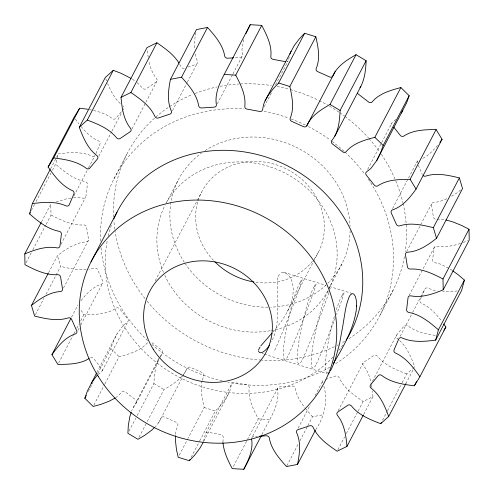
<?xml version="1.0" encoding="UTF-8"?>
<svg xmlns="http://www.w3.org/2000/svg" width="494" height="494" viewBox="0 0 494 494"><rect width="100%" height="100%" fill="white"/><g stroke="black" fill="none" stroke-linecap="round" stroke-linejoin="round"><path stroke-width="0.37" stroke-dasharray="2.47 1.85" d="M222.973 442.062L223.183 437.307A2.575 2.328 27.6 0 0 220.818 434.603L208.307 432.312A2.575 2.328 27.6 0 0 205.405 434.047L203.522 441.414M137.147 415.553L153.893 383.523L154.319 375.866L155.777 367.166L159.179 357.773L131.608 410.928M175.543 434.282L176.08 430.54L177.815 425.47A2.575 2.328 27.6 0 0 176.222 422.333L164.502 417.097A2.575 2.328 27.6 0 0 161.161 418.029L158.673 422.759L155.326 426.674M202.089 380.788C200.527 389.704 202.083 398.819 204.183 407.513L188.146 438.178M277.9 277.752C276.202 299.043 281.512 321.816 271.527 341.836M195.908 32.579L195.068 37.075L194.414 45.917L194.611 49.462M315.709 429.656C324.292 417.195 328.263 400.869 323.817 386.147M289.194 56.934L288.595 59.953A2.575 2.328 27.6 0 1 286.995 61.67M243.709 39.619L241.937 49.517L242.4 54.988A2.575 2.328 27.6 0 1 240.14 57.415L234.28 57.792M52.389 170.294L55.594 164.162L58.36 153.862C69.537 152.405 81.559 151.368 92.112 156.16A2.575 2.328 27.6 0 0 95.311 154.906M202.336 380.065L203.824 375.718A2.575 2.328 27.6 0 0 202.231 372.587L190.511 367.351A2.575 2.328 27.6 0 0 187.17 368.277C182.873 378.299 173.017 384.301 163.977 389.55L146.872 422.259M97.658 373.754L110.835 348.542L113.367 341.41L117.195 333.555L123.136 325.515L127.409 322.162A2.575 2.328 27.6 0 0 127.625 318.821L119.77 308.954A2.575 2.328 27.6 0 0 116.244 308.133C106.797 314.45 94.86 314.604 83.894 314.684L80.324 308.836M278.264 276.412L279.709 273.645M203.67 441.445L228.969 393.057L230.371 389.581L231.414 384.295A2.575 2.328 27.6 0 1 234.317 382.56L246.821 384.857A2.575 2.328 27.6 0 1 249.192 387.562C247.883 398.726 253.274 409.26 258.269 418.863L232.977 467.25M95.885 153.578L99.905 144.242A2.575 2.328 27.6 0 0 98.639 140.994C91.606 137.98 86.005 132.546 81.226 126.692M421.252 297.345L420.104 300.012A2.575 2.328 27.6 0 0 421.37 303.254C429.601 306.718 435.615 313.597 441.173 320.328M421.536 296.678L424.698 289.342A2.575 2.328 27.6 0 1 427.89 288.095L433.423 290.157L437.449 290.978M272.892 332.042C282.148 321.378 290.843 309.096 292.88 294.776C294.01 286.748 292.473 275.646 283.927 272.317A34.605 11.195 71.3 0 0 281.358 272.422L280.543 272.849M261.95 434.547C268.538 420.326 280.049 405.901 277.609 389.266A2.575 2.328 27.6 0 1 279.87 386.839L292.318 386.036A2.575 2.328 27.6 0 1 295.295 388.123C296.357 395.484 300.389 401.931 304.854 407.717M50.524 168.855L56.223 157.95M56.575 157.265L58.36 153.862M31.369 210.506L34.574 204.368M36 201.645L50.962 173.024M41.521 221.886L50.783 204.17L51.005 215.02L46.016 224.56M26.065 262.722L31.406 252.502M32.832 249.773L45.658 225.239M73.933 195.797L88.185 168.54M88.543 167.855L94.959 155.591M98.763 156.326L111.588 131.793M111.947 131.114L122.277 111.354M60.972 244.302L85.555 197.279M48.554 272.737L57.465 255.701L63.547 251.02L71.198 246.352L80.862 242.542L86.518 241.794A2.575 2.328 27.6 0 0 88.488 239.145L86.604 227.289A2.575 2.328 27.6 0 0 83.844 224.943C72.118 225.69 61.145 220.25 51.005 215.02M131.991 128.878L145.526 102.98M145.884 102.301L156.931 81.177M35.364 314.746L43.91 298.388M46.047 294.301L60.657 266.359L57.465 255.701M113.879 179.001L126.884 154.128M63.473 288.07L88.407 240.368M172.412 110.749L187.022 82.807M187.38 82.128L196.995 63.726M71.531 317.21L77.947 304.94M58.601 363.071L73.563 334.444M73.921 333.765L75.347 331.042M76.768 328.312L78.91 324.225M80.689 320.816L83.894 314.684M77.959 330.369L79.386 327.646M80.812 324.922L102.542 283.352M217.249 103.888L232.569 74.588M232.927 73.902L242.19 56.186M166.521 202.484L178.118 180.298M96.892 372.396L117.195 333.555M88.395 391.476L93.026 382.615M102.122 370.938L128.125 321.193M155.202 280.845L201.515 192.252M93.841 405.086L104.53 384.641M104.882 383.962L119.134 356.699C129.453 353.951 140.753 350.814 147.885 342.299M264.185 106.692L272.021 91.699M275.584 84.888L288.058 61.034M133.17 407.525L136.276 403.16L160.149 357.502M160.507 356.822L162.285 353.414A2.575 2.328 27.6 0 0 161.575 350.061L151.442 342.243M128.953 431.231L135.727 418.282M139.036 437.252L146.514 422.938M158.673 422.759L187.17 368.277M179.242 455.215L187.794 438.857M191.135 457.327L199.329 441.655M199.681 440.969L215.359 410.983L220.602 405.475L225.894 398.491L228.969 393.057M205.942 432.966L231.952 383.214M287.44 311.405L313.14 262.246M313.499 261.561L318.494 252.002M367.653 169.405L391.878 123.062M341.891 263.95L329.239 288.156A91.952 83.128 27.6 0 0 285.76 173.456A91.952 83.128 27.6 0 0 166.521 202.54M277.819 388.068L251.81 437.814A2.575 2.328 27.6 0 1 253.86 436.585L257.522 436.35M392.526 208.604L417.467 160.902M298.073 428.23L310.183 405.055M315.172 395.515L323.008 380.522M286.829 465.873L298.228 444.063M300.012 440.66L307.496 426.347M307.848 425.667L312.48 416.806L323.545 414.664M406.661 251.588L431.595 203.886M380.121 314.999L393.125 290.126M338.143 410.78L363.078 363.078M409.156 295.363L434.454 246.975M372.433 381.288L396.663 334.944L404.129 325.997A2.575 2.328 27.6 0 1 407.63 325.595C415.664 331.888 425.989 334.074 435.869 335.475M337.822 449.867L344.59 436.918M346.368 433.516L357.773 411.706M358.125 411.027L363.115 401.486L372.976 396.657L372.433 391.032M400.115 336.365L412.224 313.196M412.583 312.511L424.698 289.342M363.714 414.373L372.976 396.657M382.492 420.277L387.129 411.422M387.481 410.736L401.733 383.48M402.091 382.794L406.723 373.939L412.422 368.808M405.796 383.789L413.991 368.116M300.167 282.42L299.827 282.901A41.095 5.514 -77.1 0 0 285.211 335.377A41.095 5.514 -77.1 0 0 287.841 356.384M313.807 287.249L314.153 286.767M328.133 291.114L327.794 291.596A41.095 5.514 -77.1 0 0 313.177 344.071A41.095 5.514 -77.1 0 0 315.808 365.078M342.114 295.461L341.774 295.943A41.095 5.514 -77.1 0 0 335.784 311.584M160.068 356.532L162.285 353.414M81.072 300.661C86.475 293.714 92.915 286.81 101.56 284.087A2.575 2.328 27.6 0 0 102.696 280.987L97.658 269.743A2.575 2.328 27.6 0 0 94.403 268.106L88.939 269.508M437.604 145.421C432.954 150.528 428.224 156.19 421.654 158.833M412.996 368.296L414.707 366.752C411.107 357.23 407.075 347.103 399.226 340.261M395.805 119.573L392.6 122.092A2.575 2.328 27.6 0 0 392.384 125.433M98.195 374.427L101.4 371.908A2.575 2.328 27.6 0 0 101.616 368.567L93.761 358.7A2.575 2.328 27.6 0 0 90.235 357.878M460.717 189.955L456.462 193.234L450.719 196.729M115.627 397.676L118.122 395.91L121.876 392.051A2.575 2.328 27.6 0 1 125.433 391.995L135.566 399.813A2.575 2.328 27.6 0 1 136.276 403.16M446.842 198.779L439.147 201.713L433.491 202.46A2.575 2.328 27.6 0 0 431.515 205.109L433.399 216.965A2.575 2.328 27.6 0 0 436.165 219.311L441.945 219.324L445.316 219.873M56.088 202.04L66.912 198.712L72.748 197.773M463.255 242.48L467.898 240.615M188.004 67.005L195.933 64.362A2.575 2.328 27.6 0 0 197.409 61.41L195 53.574M325.515 379.411L335.605 376.045A2.575 2.328 27.6 0 1 338.995 377.379C343.793 388.037 353.772 395.064 363.115 401.486M460.457 243.437C452.837 245.87 444.705 247.741 436.715 246.092A2.575 2.328 27.6 0 0 434.035 248.112L432.633 259.77A2.575 2.328 27.6 0 0 434.72 262.666L440.42 264.092L448.923 268.322M457.277 290.923L453.64 291.367L442.717 291.454M86.271 269.736C77.62 270.218 68.999 268.52 60.657 266.359M73.476 197.656L77.502 197.477L83.295 198.162A2.575 2.328 27.6 0 0 85.968 196.143L87.376 184.478A2.575 2.328 27.6 0 0 85.289 181.588C73.692 179.483 64.239 171.684 55.594 164.162M258.269 418.863L269.786 419.554M89.297 109.569L92.897 110.378M93.619 110.539C100.331 111.934 106.945 114.373 112.373 118.653A2.575 2.328 27.6 0 0 115.88 118.257L123.346 109.31A2.575 2.328 27.6 0 0 122.994 105.932M283.927 272.317L325.725 285.304M329.387 286.44L351.388 293.275M262.104 353.519L263.568 353.976M264.302 354.204L327.306 373.804M204.183 407.513L215.359 410.983M406.723 373.939C396.015 369.87 384.641 365.276 377.311 356.051A2.575 2.328 27.6 0 0 373.742 355.569L363.905 362.188A2.575 2.328 27.6 0 0 363.331 365.461C367.783 370.877 370.13 377.651 371.321 384.48M153.893 383.523L163.977 389.55M132.324 79.231L134.911 80.88M450.262 269.076L452.078 270.366M137.165 82.584L142.698 88.198A2.575 2.328 27.6 0 0 146.261 88.685L156.098 82.06A2.575 2.328 27.6 0 0 156.678 78.787C152.405 73.569 150.028 67.091 148.836 60.515M398.67 339.773L397.015 338.316A2.575 2.328 27.6 0 1 396.663 334.944M120.233 103.512C114.268 98.232 110.823 90.723 107.618 83.597M110.835 348.542L119.134 356.699M312.48 416.806L305.28 408.303M75.403 119.073L78.836 123.92M179.668 64.35L181.014 66.875A2.575 2.328 27.6 0 0 184.404 68.203M418.257 165.373L422.351 174.512M105.815 78.855L106.587 80.886M371.476 385.221L371.926 387.444M148.231 57.551L147.237 49.703M342.879 345.034A131.355 118.758 27.6 0 1 338.822 350.407M332.894 357.174A131.355 118.758 27.6 0 1 179.464 377.373A131.355 118.758 27.6 0 1 107.315 240.331M108.272 235.928A131.355 118.758 27.6 0 1 111.947 223.751M417.313 163.261A2.575 2.328 27.6 0 1 418.443 160.161M322.601 382.838A2.575 2.328 27.6 0 1 324.07 379.892M404.432 256.621A149.484 135.146 27.6 0 1 348.394 338.989M344.682 341.255A149.484 135.146 27.6 0 1 340.879 343.404M338.304 344.775A149.484 135.146 27.6 0 1 337.007 345.436M334.376 346.726A149.484 135.146 27.6 0 1 262.055 360.151M261.289 360.095A149.484 135.146 27.6 0 1 146.946 301.007M145.02 298.611A149.484 135.146 27.6 0 1 115.127 231.439M114.799 229.272A149.484 135.146 27.6 0 1 113.855 220.583M113.632 216.965A149.484 135.146 27.6 0 1 192.339 94.552M195.081 93.459A149.484 135.146 27.6 0 1 217.156 86.932M220.102 86.345A149.484 135.146 27.6 0 1 238.849 84.042M240.368 83.961A149.484 135.146 27.6 0 1 271.453 85.567M277.091 86.524A149.484 135.146 27.6 0 1 289.669 89.42M290.367 89.612A149.484 135.146 27.6 0 1 318.642 100.35M319.291 100.665A149.484 135.146 27.6 0 1 327.584 105.068M329.461 106.148A149.484 135.146 27.6 0 1 339.224 112.323M339.816 112.731A149.484 135.146 27.6 0 1 344.509 116.084M345.084 116.516A149.484 135.146 27.6 0 1 368.543 137.98M369.061 138.555A149.484 135.146 27.6 0 1 379.583 151.782M381.331 154.295A149.484 135.146 27.6 0 1 394.879 178.772M395.762 180.841A149.484 135.146 27.6 0 1 402.888 202.725M403.055 203.442A149.484 135.146 27.6 0 1 405.241 251.687M350.116 230.698A91.952 83.128 27.6 0 1 327.868 283.235M326.244 284.81A91.952 83.128 27.6 0 1 270.681 307.169M267.865 307.225A91.952 83.128 27.6 0 1 185.503 264.043M184.33 262.289A91.952 83.128 27.6 0 1 201.33 153.171M205.096 150.584A91.952 83.128 27.6 0 1 298.395 148.391A91.952 83.128 27.6 0 1 350.073 226.129M213.464 260.35A65.677 59.379 27.6 0 1 212.506 177.525A65.677 59.379 27.6 0 1 300.185 177.933A65.677 59.379 27.6 0 1 312.881 260.807M312.418 261.394A65.677 59.379 27.6 0 1 255.182 282.154M368.326 179.168A149.484 135.146 27.6 0 1 334.778 364.251M329.788 367.221A149.484 135.146 27.6 0 1 227.802 382.189M222.201 380.948A149.484 135.146 27.6 0 1 151.874 344.448M147.638 340.576A149.484 135.146 27.6 0 1 101.035 247.63M100.597 241.115A149.484 135.146 27.6 0 1 244.178 108.933M264.086 111.397A149.484 135.146 27.6 0 1 289.027 118.196M291.052 118.943A149.484 135.146 27.6 0 1 305.638 125.223M308.219 126.513A149.484 135.146 27.6 0 1 330.344 140.105M332.079 141.389A149.484 135.146 27.6 0 1 344.262 151.473M344.793 151.954A149.484 135.146 27.6 0 1 364.782 174.178M327.843 290.805A91.952 83.128 27.6 0 1 271.546 330.517M270.181 330.764A91.952 83.128 27.6 0 1 164.039 273.664M163.495 272.392A91.952 83.128 27.6 0 1 165.113 205.177M300.136 282.5A41.095 1.402 -68.4 0 1 294.585 301.568A41.095 1.402 -68.4 0 1 273.849 352.105M314.122 286.847A41.095 1.402 -68.4 0 1 308.565 305.916A41.095 1.402 -68.4 0 1 287.835 356.452M301.828 360.731A41.095 5.514 -77.1 0 1 299.191 339.724A41.095 5.514 -77.1 0 1 313.807 287.267M329.572 288.391A41.095 1.402 -68.4 0 1 329.831 289.503M328.825 292.812A41.095 1.402 -68.4 0 1 315.771 327.732A41.095 1.402 -68.4 0 1 301.815 360.799M328.102 291.194A41.095 1.402 -68.4 0 1 328.331 290.719M342.083 295.542A41.095 1.402 -68.4 0 1 336.531 314.604M335.259 317.951A41.095 1.402 -68.4 0 1 315.802 365.146M327.831 372.075A41.095 5.514 -77.1 0 1 326.003 356.538A41.095 5.514 -77.1 0 1 334.457 316.03"/><path stroke-width="0.74" d="M175.524 435.696L175.45 440.648L176.469 449.589L178.173 457.259L189.35 460.735L194.593 455.221L199.885 448.237L202.96 442.809M258.319 350.759C260.326 356.73 267.97 347.961 269.613 345.139M89.043 358.564C79.837 364.306 68.388 364.306 57.884 364.43L51.938 354.692C58.033 346.14 65.189 337.186 75.557 333.839A2.575 2.328 27.6 0 0 76.687 330.739L71.649 319.488A2.575 2.328 27.6 0 0 68.394 317.852C57.378 321.489 45.565 318.741 34.648 316.104L31.455 305.446C39.891 298.802 49.431 292.152 60.509 291.54A2.575 2.328 27.6 0 0 62.485 288.891L60.601 277.035A2.575 2.328 27.6 0 0 57.835 274.689C46.109 275.436 35.136 269.996 24.996 264.765L24.774 253.916C34.957 249.711 46.133 245.771 57.285 247.908A2.575 2.328 27.6 0 0 59.965 245.889L61.367 234.23A2.575 2.328 27.6 0 0 59.28 231.334C47.69 229.228 38.236 221.429 29.584 213.908L32.351 203.608C43.528 202.157 55.55 201.12 66.11 205.905A2.575 2.328 27.6 0 0 69.302 204.658L73.896 193.988A2.575 2.328 27.6 0 0 72.63 190.746C61.941 186.022 54.612 176.327 48.109 167.003L53.673 157.957C65.017 159.334 77.089 161.198 86.37 168.405A2.575 2.328 27.6 0 0 89.871 168.003L97.337 159.056A2.575 2.328 27.6 0 0 96.985 155.684C87.846 148.725 83.159 137.715 79.293 127.248L87.277 120.061C97.985 124.13 109.359 128.724 116.689 137.95A2.575 2.328 27.6 0 0 120.258 138.431L130.095 131.812A2.575 2.328 27.6 0 0 130.669 128.539C123.599 119.814 121.95 108.186 121.024 97.343L130.885 92.514C140.228 98.936 150.207 105.963 155.005 116.621A2.575 2.328 27.6 0 0 158.395 117.955L169.93 114.108A2.575 2.328 27.6 0 0 171.399 111.162C166.811 101.177 168.392 89.747 170.455 79.336L181.52 77.194C188.912 85.487 196.865 94.533 198.705 105.877A2.575 2.328 27.6 0 0 201.682 107.964L214.13 107.161A2.575 2.328 27.6 0 0 216.391 104.734C214.606 94.058 219.385 83.677 224.214 74.446L250.223 24.7L261.734 25.392L235.731 75.137C240.726 84.74 246.117 95.274 244.808 106.438A2.575 2.328 27.6 0 0 247.179 109.143L259.683 111.44A2.575 2.328 27.6 0 0 262.586 109.705L263.629 104.419L265.031 100.943L294.115 45.763L299.407 38.779L304.65 33.265L315.827 36.741C318.142 47.047 320.526 58.428 316.185 68.53A2.575 2.328 27.6 0 0 317.778 71.667L329.498 76.903A2.575 2.328 27.6 0 0 332.839 75.971C337.136 65.955 346.986 59.953 356.032 54.704L366.116 60.725L340.107 110.477C339.588 120.857 338.686 132.287 331.715 140.586A2.575 2.328 27.6 0 0 332.425 143.939L342.558 151.757A2.575 2.328 27.6 0 0 346.115 151.701C353.247 143.186 364.547 140.049 374.866 137.301L400.875 87.549L409.168 95.713L406.642 102.838L376.805 160.445L370.864 168.485L366.591 171.838A2.575 2.328 27.6 0 0 366.375 175.179L374.23 185.046A2.575 2.328 27.6 0 0 377.756 185.868C387.203 179.55 399.14 179.396 410.106 179.316L416.053 189.06C409.958 197.606 402.801 206.56 392.44 209.913A2.575 2.328 27.6 0 0 391.304 213.013L396.342 224.257A2.575 2.328 27.6 0 0 399.597 225.894C410.613 222.257 422.426 225.005 433.343 227.641L436.535 238.299C428.1 244.944 418.566 251.594 407.482 252.206A2.575 2.328 27.6 0 0 405.512 254.855L407.396 266.711A2.575 2.328 27.6 0 0 410.156 269.057C421.882 268.31 432.855 273.75 442.995 278.98L443.217 289.83C433.034 294.041 421.857 297.981 410.705 295.838A2.575 2.328 27.6 0 0 408.032 297.857L406.624 309.522A2.575 2.328 27.6 0 0 408.711 312.412C420.308 314.517 429.761 322.316 438.406 329.838L435.64 340.138C424.463 341.595 412.441 342.632 401.888 337.84A2.575 2.328 27.6 0 0 398.689 339.094L394.095 349.758A2.575 2.328 27.6 0 0 395.361 353.006C406.049 357.724 413.379 367.425 419.888 376.743L414.324 385.795C402.974 384.412 390.902 382.554 381.627 375.347A2.575 2.328 27.6 0 0 378.12 375.743L370.654 384.69A2.575 2.328 27.6 0 0 371.006 388.068C380.152 395.021 384.832 406.031 388.698 416.504L380.713 423.685C370.006 419.616 358.632 415.022 351.302 405.802A2.575 2.328 27.6 0 0 347.739 405.315L337.902 411.94A2.575 2.328 27.6 0 0 337.322 415.213C344.392 423.938 346.041 435.56 346.967 446.403L337.106 451.232C327.763 444.81 317.784 437.789 312.986 427.125A2.575 2.328 27.6 0 0 309.596 425.797L298.067 429.638A2.575 2.328 27.6 0 0 296.591 432.59C301.179 442.575 299.599 454.005 297.536 464.416L286.477 466.552C279.079 458.259 271.126 449.219 269.286 437.875A2.575 2.328 27.6 0 0 266.309 435.788L259.721 436.208M366.116 60.725C365.801 69.493 364.794 78.527 360.83 86.475L334.821 136.227M355.908 312.115C353.982 323.724 349.314 334.673 343.917 345.059A42.651 0.383 -61.3 0 0 340.267 351.777L337.859 355.921A41.292 1.476 -58.1 0 0 333.574 363.232M452.683 270.792L458.123 274.664L464.416 280.092L461.649 290.392L435.64 340.138M347.27 302.217L349.048 297.11A39.65 8.781 88.9 0 1 351.24 294.171L351.567 293.998M131.2 412.262L129.768 416.917L128.317 425.612L127.884 433.275L137.968 439.296L144.656 435.375L151.806 430.083L154.319 427.65M115.003 398.115L109.322 401.14L100.813 404.388L93.125 406.451L84.832 398.288L87.358 391.162L96.534 373.081M409.168 95.713L383.165 145.458L380.633 152.59L376.805 160.445M258.578 349.789L260.023 347.023M246.018 33.475L250.223 24.7M289.916 53.976L291.04 51.191M222.942 442.741C223.924 451.961 227.895 460.544 232.266 468.608L243.777 469.3C248.612 460.068 253.385 449.694 251.6 439.012M48.109 167.003L74.112 117.257L79.676 108.205L87.858 109.248M53.673 157.957L79.676 108.205M32.351 203.608L50.166 169.535M29.584 213.908L30.301 212.55M79.293 127.248L105.302 77.496L113.287 70.315L121.073 73.303L131.034 78.41M87.277 120.061L113.287 70.315M24.774 253.916L41.163 222.566M121.024 97.343L147.033 47.597L156.894 42.768C165.113 48.406 173.709 54.451 179.001 63.09M130.885 92.514L156.894 42.768M31.455 305.446L48.202 273.417M170.455 79.336L196.464 29.584L207.523 27.448C214.921 35.741 222.874 44.781 224.714 56.125A2.575 2.328 27.6 0 0 227.691 58.212L233.551 57.835M181.52 77.194L207.523 27.448M91.007 261.869L117.016 212.124M51.938 354.692L70.821 318.568M84.832 398.288L86.252 395.564M265.031 100.943L268.106 95.509L273.398 88.525L278.641 83.017L304.65 33.265M356.032 54.704L330.023 104.45C320.983 109.699 311.127 115.701 306.83 125.723A2.575 2.328 27.6 0 1 303.489 126.649L291.769 121.413A2.575 2.328 27.6 0 1 290.176 118.282C294.517 108.174 292.133 96.793 289.817 86.487L315.827 36.741M306.83 125.723L335.327 71.241M189.35 460.735L190.06 459.371M243.777 469.3L261.233 435.906M410.106 179.316L436.116 129.57C425.149 129.65 413.212 129.805 403.765 136.122A2.575 2.328 27.6 0 1 400.239 135.3L393.767 127.174M416.053 189.06L442.062 139.308L436.116 129.57M297.536 464.416L315.351 430.336M433.343 227.641L459.352 177.896C448.435 175.259 436.622 172.511 425.606 176.148A2.575 2.328 27.6 0 1 423.111 175.568M436.535 238.299L462.545 188.554L459.352 177.896M346.967 446.403L363.356 415.053M442.995 278.98L469.004 229.235L461.569 225.425L452.609 221.825L445.989 219.984M443.217 289.83L469.226 240.084L469.004 229.235M380.713 423.685L381.424 422.321M388.698 416.504L405.796 383.789M438.406 329.838L464.416 280.092M414.324 385.795L416.461 381.708M419.888 376.743L445.891 326.997L443.748 323.965M329.405 372.575L328.64 373.606A41.335 1.476 -58.1 0 1 328.349 373.89M443.908 330.227L445.891 326.997M91.186 383.301L97.133 375.267M401.27 113.009L402.814 110.699M359.941 87.722L360.83 86.475M439.833 142.365L442.062 139.308M260.851 345.831L271.996 333.042M400.875 87.549C390.55 90.303 379.256 93.434 372.124 101.949A2.575 2.328 27.6 0 1 368.567 102.005L358.434 94.187A2.575 2.328 27.6 0 1 357.57 93.199M224.214 74.446L235.731 75.137M285.693 61.688L273.182 59.397A2.575 2.328 27.6 0 1 270.817 56.693C272.126 45.528 266.735 34.994 261.734 25.392M278.641 83.017L289.817 86.487M330.023 104.45L340.107 110.477M374.866 137.301L383.165 145.458M113.873 218.891A131.355 118.758 27.6 0 1 288.891 166.564A131.355 118.758 27.6 0 1 346.195 340.063M253.836 281.944A65.677 59.379 27.6 0 1 214.884 261.814M347.146 302.612A41.292 8.176 -87.7 0 0 345.016 312.461L344.25 317.117A42.651 7.416 -84.3 0 0 343.046 324.595L339.52 343.892L335.432 358.897A42.305 1.89 -67.8 0 0 333.462 364.381A42.675 0.766 -64.6 0 0 331.517 368.734L330.937 369.913A42.682 0.383 -61.3 0 1 330.35 370.938M351.796 293.856A41.335 8.182 -87.7 0 1 354.377 294.825L355.254 296.357A42.682 7.422 -84.3 0 1 356.186 299.79L356.372 301.204A42.731 6.366 -81 0 1 356.526 306.2M356.656 305.829A42.361 5.378 -77.5 0 1 356.051 311.757M98.442 376.743A131.355 118.758 27.6 0 0 321.359 387.901A131.355 118.758 27.6 0 0 204.164 200.224A131.355 118.758 27.6 0 0 98.442 376.743M153.214 349.184A65.677 59.379 27.6 0 0 264.673 354.76A65.677 59.379 27.6 0 0 206.078 260.925A65.677 59.379 27.6 0 0 153.214 349.184"/></g></svg>
